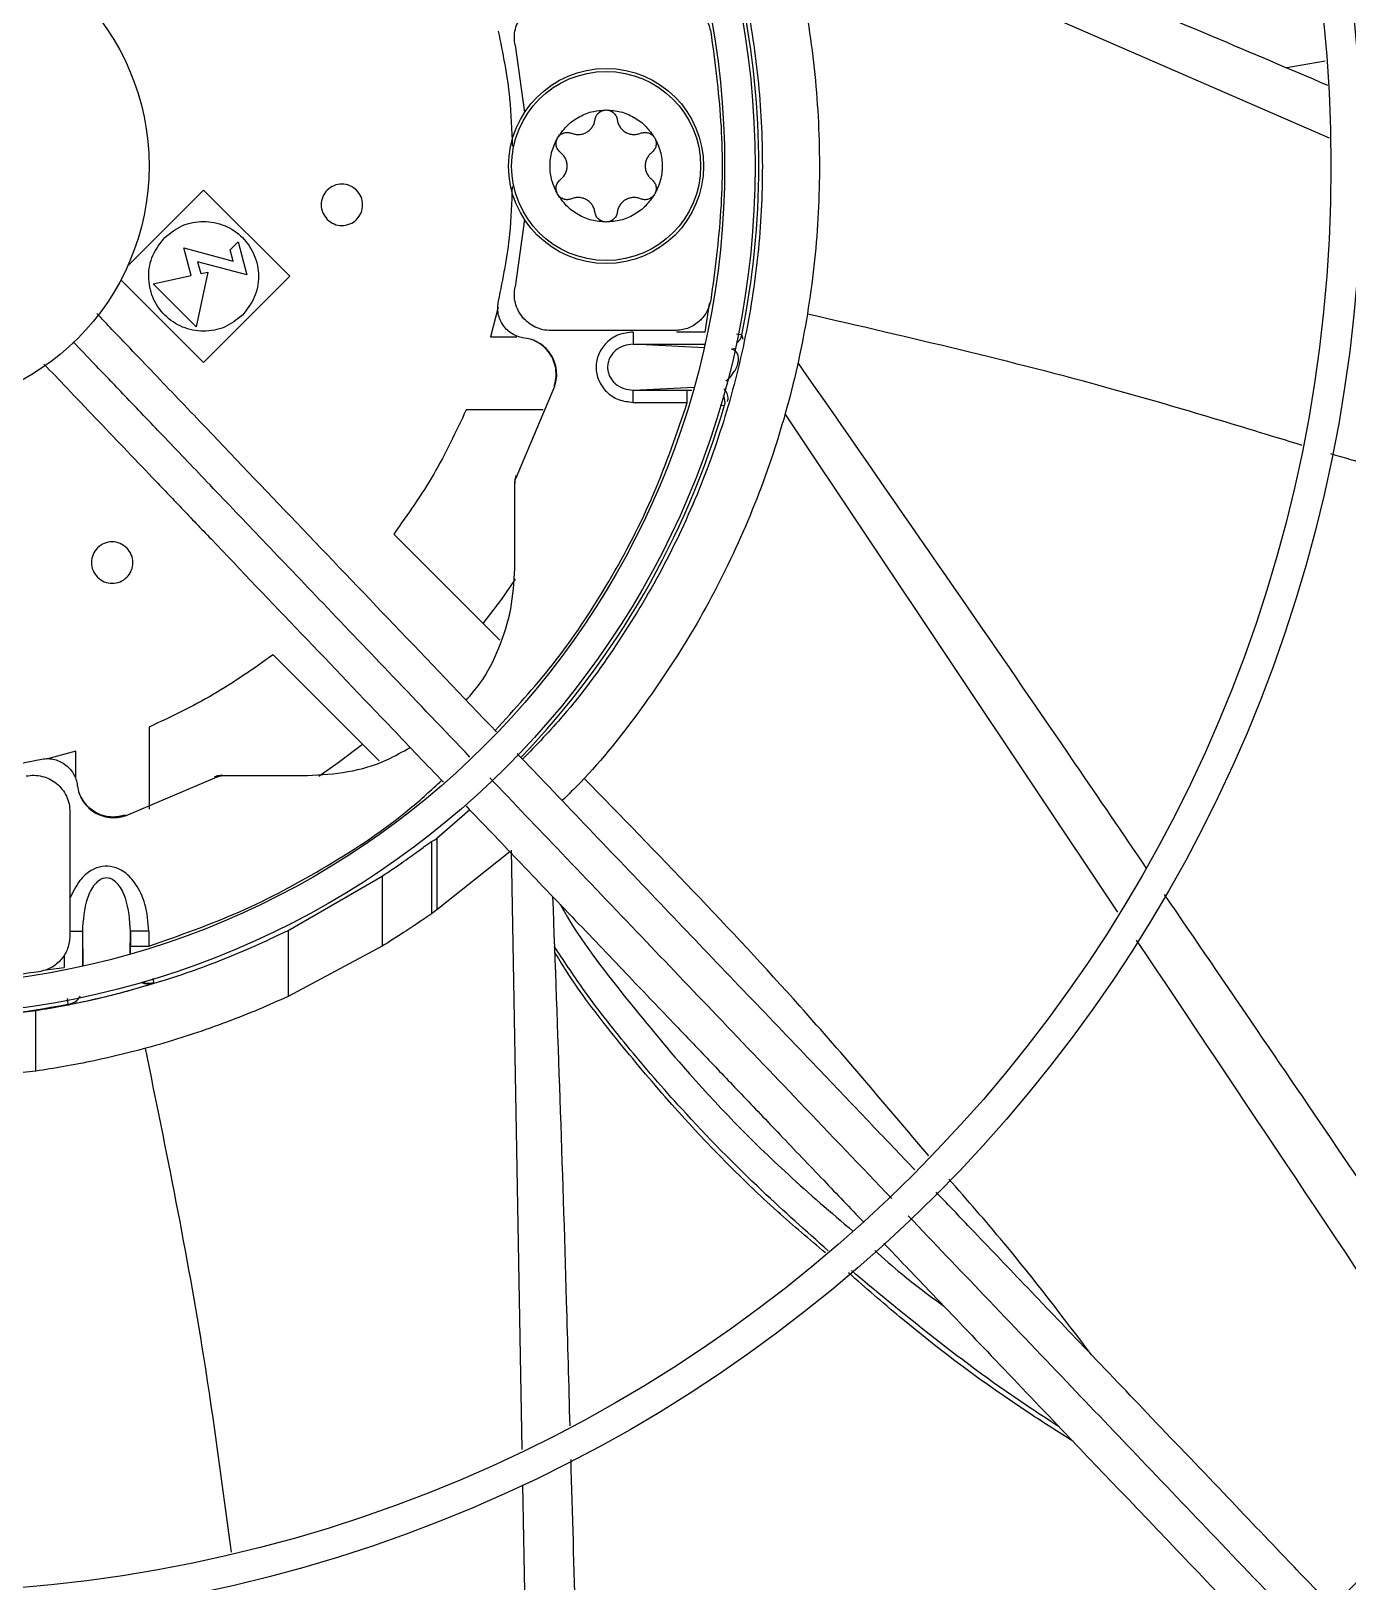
# Model space of a CAD drawing. Header units: inches. Extents: x 1229 to 1453, y -1023 to -720.
# Drawn here: x 1254.58 to 1258.83, y -869.83 to -864.82 of the extents above; entities that cross this region are included whole.
import ezdxf

# ---------------------------------------------------------------- set-up
doc = ezdxf.new("R2010")
doc.units = ezdxf.units.IN
doc.header["$MEASUREMENT"] = 0

msp = doc.modelspace()

# ---------------------------------------------------------------- linework, layer by layer
at = {"color": 18, "linetype": 'Continuous', "lineweight": 25, "true_color": 0x000000}
for p, q in [((1258.7742, -865.1707), (1256.9975, -864.3972)), ((1256.1434, -864.8704), (1256.1743, -865.088)), ((1258.7607, -864.9219), (1258.6368, -864.9438)), ((1254.8919, -865.5839), (1255.1372, -865.3386)), ((1255.1372, -865.3386), (1255.4156, -865.617)), ((1256.1743, -865.4336), (1256.1434, -865.6512)), ((1255.0973, -865.6145), (1255.0734, -865.5254)), ((1255.0734, -865.5254), (1255.2327, -865.5681)), ((1255.2228, -865.5314), (1255.2486, -865.5057)), ((1255.2327, -865.5681), (1255.2228, -865.5314)), ((1255.2486, -865.5057), (1255.2772, -865.6126)), ((1255.118, -865.5699), (1255.1282, -865.608)), ((1255.2772, -865.6126), (1255.118, -865.5699)), ((1255.1372, -865.8954), (1254.8702, -865.6284)), ((1254.9744, -865.6407), (1255.0973, -865.6145)), ((1255.1511, -865.6031), (1255.1136, -865.7799)), ((1255.1282, -865.608), (1255.1511, -865.6031)), ((1255.4156, -865.617), (1255.1372, -865.8954)), ((1255.1136, -865.7799), (1254.9744, -865.6407)), ((1256.0888, -865.7168), (1256.0636, -865.812)), ((1256.7576, -865.7969), (1256.7719, -865.7049)), ((1256.0636, -865.812), (1256.1487, -865.812)), ((1256.6594, -865.7923), (1256.2593, -865.7923)), ((1256.7576, -865.7969), (1256.6645, -865.7969)), ((1256.8808, -865.8209), (1256.8763, -865.8061)), ((1256.7545, -865.8479), (1256.5253, -865.8363)), ((1256.5253, -865.8363), (1256.7571, -865.8363)), ((1256.1467, -866.2679), (1256.2718, -865.9714)), ((1256.2718, -865.9714), (1256.2699, -865.9711)), ((1256.5253, -865.9845), (1256.7223, -865.9746)), ((1256.5253, -865.9845), (1256.6999, -865.9845)), ((1256.5253, -866.0239), (1256.6999, -866.0239)), ((1256.6999, -865.9845), (1256.715, -865.9845)), ((1256.2345, -866.0482), (1255.9856, -866.0482)), ((1258.0911, -867.6698), (1257.0162, -866.0608)), ((1256.1424, -866.2776), (1256.1424, -866.286)), ((1256.1467, -866.2679), (1256.1467, -866.2598)), ((1256.1424, -866.56), (1256.1424, -866.286)), ((1255.7519, -866.4491), (1256.0948, -866.792)), ((1255.7049, -867.1816), (1255.3622, -866.8389)), ((1254.9613, -867.0725), (1254.9613, -867.3371)), ((1254.725, -867.1506), (1254.6298, -867.1758)), ((1254.725, -867.2357), (1254.725, -867.1506)), ((1254.8845, -867.3588), (1255.181, -867.2337)), ((1255.1729, -867.2336), (1255.181, -867.2337)), ((1255.1991, -867.2293), (1255.1906, -867.2293)), ((1255.1991, -867.2293), (1255.4731, -867.2293)), ((1254.7054, -867.3462), (1254.7054, -867.7463)), ((1254.8845, -867.3588), (1254.8842, -867.3568)), ((1255.9969, -867.3394), (1255.8912, -867.4322)), ((1255.8734, -867.442), (1255.8868, -867.4357)), ((1255.8868, -867.4357), (1255.8912, -867.4322)), ((1255.8912, -867.4322), (1255.8912, -867.6627)), ((1255.8734, -867.442), (1255.8734, -867.6754)), ((1256.1265, -867.4751), (1255.8912, -867.6627)), ((1256.1669, -869.4053), (1256.1324, -867.4705)), ((1255.4102, -867.729), (1255.714, -867.5541)), ((1255.714, -867.5541), (1255.714, -867.7801)), ((1255.8912, -867.6627), (1255.8734, -867.6754)), ((1254.7054, -867.7317), (1254.7457, -867.7317)), ((1254.7457, -867.7317), (1254.7474, -867.8444)), ((1254.7457, -867.7317), (1254.7457, -867.8448)), ((1254.9001, -867.8058), (1254.9012, -867.7317)), ((1254.9012, -867.7317), (1254.9012, -867.7797)), ((1254.9602, -867.7317), (1254.9602, -867.7797)), ((1255.4102, -867.729), (1255.4102, -867.9423)), ((1254.9011, -867.8015), (1254.9012, -867.7797)), ((1255.714, -867.7801), (1255.4102, -867.9423)), ((1254.6867, -867.8101), (1254.6867, -867.8493)), ((1254.6202, -867.858), (1254.6867, -867.8493)), ((1254.9764, -867.8983), (1254.9758, -867.8989)), ((1254.699, -867.9673), (1254.7006, -867.9678)), ((1254.5952, -867.9889), (1254.3914, -868.014)), ((1254.5952, -868.1833), (1254.5952, -867.9889)), ((1254.5952, -868.1833), (1254.3914, -868.2055))]:
    msp.add_line(p, q, dxfattribs=at)
at = {"color": 18, "linetype": 'Continuous', "lineweight": 25, "true_color": 0x000000, "flags": 128}
for points in [[(1256.8548, -865.8502), (1256.8489, -865.8517), (1256.8422, -865.8523)], [(1256.0406, -866.7378), (1256.1003, -866.659), (1256.145, -866.5953)], [(1255.5099, -867.2308), (1255.5721, -867.1872), (1255.6508, -867.1275)]]:
    msp.add_lwpolyline(points, dxfattribs=at)
at = {"color": 18, "linetype": 'Continuous', "lineweight": 25, "true_color": 0x000000}
for centre, radius in [((1254.1739, -865.2608), 11.7126), ((1254.1739, -865.2608), 8.5704), ((1254.1739, -865.2608), 8.472), ((1254.1739, -865.2608), 6.6478), ((1254.1739, -865.2608), 6.5493), ((1254.1739, -865.2608), 4.7037), ((1254.1739, -865.2608), 4.6053), ((1254.1739, -865.2608), 2.745), ((1254.1739, -865.2608), 2.6465), ((1254.1739, -865.2608), 0.7874), ((1256.4376, -865.2608), 0.315), ((1256.4376, -865.2608), 0.3053)]:
    msp.add_circle(centre, radius, dxfattribs=at)
for centre, radius, start, end in [((1254.1739, -865.2608), 2.7569, 348.5929, 11.4071), ((1256.8377, -865.7983), 0.0394, 302.4223, 348.5824), ((1254.1739, -865.2608), 2.7569, 316.1598, 343.7218), ((1256.7825, -866.0225), 0.0394, 343.7311, 29.8927), ((1254.1739, -865.2608), 2.7569, 262.2932, 280.98), ((1254.1739, -865.2608), 12.9331, 283.26667, 346.73333)]:
    msp.add_arc(centre, radius, start, end, dxfattribs=at)
for points, knots in [([(1242.4643, -865.2608), (1242.4692, -865.0053), (1242.4788, -864.4944), (1242.5568, -863.7313), (1242.681, -862.9748), (1242.8553, -862.228), (1243.0778, -861.4942), (1243.3479, -860.7766), (1243.6644, -860.0781), (1244.0259, -859.4019), (1244.4308, -858.7507), (1244.8774, -858.1274), (1245.3639, -857.5347), (1245.8881, -856.975), (1246.4477, -856.4508), (1247.0405, -855.9644), (1247.6637, -855.5177), (1248.3149, -855.1128), (1248.9912, -854.7513), (1249.6896, -854.4349), (1250.4073, -854.1648), (1251.141, -853.9422), (1251.8878, -853.7681), (1252.6444, -853.6432), (1253.4075, -853.568), (1254.1739, -853.5429), (1254.9402, -853.568), (1255.7033, -853.6432), (1256.4599, -853.7681), (1257.2067, -853.9422), (1257.9404, -854.1648), (1258.6581, -854.4349), (1259.3565, -854.7513), (1260.0328, -855.1128), (1260.684, -855.5177), (1261.3073, -855.9644), (1261.9, -856.4508), (1262.4597, -856.975), (1262.9838, -857.5347), (1263.4703, -858.1274), (1263.9169, -858.7507), (1264.3218, -859.4019), (1264.6833, -860.0781), (1264.9998, -860.7766), (1265.2699, -861.4942), (1265.4924, -862.228), (1265.6667, -862.9748), (1265.7909, -863.7313), (1265.8689, -864.4944), (1265.8786, -865.0053), (1265.8834, -865.2608)], [0, 0, 0, 0, 0.020833, 0.041667, 0.0625, 0.083333, 0.104167, 0.125, 0.145833, 0.166667, 0.1875, 0.208333, 0.229167, 0.25, 0.270833, 0.291667, 0.3125, 0.333333, 0.354167, 0.375, 0.395833, 0.416667, 0.4375, 0.458333, 0.479167, 0.5, 0.520833, 0.541667, 0.5625, 0.583333, 0.604167, 0.625, 0.645833, 0.666667, 0.6875, 0.708333, 0.729167, 0.75, 0.770833, 0.791667, 0.8125, 0.833333, 0.854167, 0.875, 0.895833, 0.916667, 0.9375, 0.958333, 0.979167, 1, 1, 1, 1]), ([(1256.3877, -863.3086), (1256.4493, -863.3818), (1256.5775, -863.5342), (1256.74, -863.7901), (1256.8806, -864.0669), (1256.9907, -864.3574), (1257.0699, -864.6577), (1257.1172, -864.9646), (1257.132, -865.2748), (1257.1142, -865.5849), (1257.064, -865.8914), (1256.982, -866.191), (1256.8689, -866.4802), (1256.7266, -866.7564), (1256.5543, -867.0143), (1256.4094, -867.1997), (1256.3153, -867.2907), (1256.2954, -867.3099)], [0, 0, 0, 0, 0.065205, 0.135665, 0.206125, 0.276585, 0.347045, 0.417505, 0.487965, 0.558425, 0.628885, 0.699345, 0.769805, 0.840265, 0.910725, 0.981186, 1, 1, 1, 1]), ([(1256.2531, -863.4372), (1256.2992, -863.4904), (1256.4076, -863.6156), (1256.5512, -863.8338), (1256.686, -864.0854), (1256.7934, -864.3501), (1256.8732, -864.6243), (1256.9243, -864.9053), (1256.9463, -865.19), (1256.9389, -865.4755), (1256.9022, -865.7587), (1256.8365, -866.0366), (1256.7426, -866.3063), (1256.6216, -866.5651), (1256.4739, -866.8092), (1256.323, -867.0151), (1256.2126, -867.1301), (1256.168, -867.1766)], [0, 0, 0, 0, 0.051393, 0.120749, 0.190107, 0.259464, 0.328821, 0.398178, 0.467535, 0.536892, 0.606249, 0.675606, 0.744963, 0.81432, 0.883677, 0.953035, 1, 1, 1, 1]), ([(1256.9434, -864.2368), (1257.4281, -864.4373), (1258.0375, -864.6892), (1258.644, -864.9467), (1258.768, -864.9994)], [0, 0, 0, 0, 0.7955568, 1, 1, 1, 1]), ([(1256.1434, -864.8704), (1256.1423, -864.8617), (1256.14, -864.8445), (1256.1438, -864.8184), (1256.1529, -864.7938), (1256.1672, -864.7718), (1256.186, -864.7535), (1256.2084, -864.7398), (1256.2332, -864.731), (1256.2506, -864.7299), (1256.2593, -864.7293)], [0, 0, 0, 0, 0.125, 0.250001, 0.374997, 0.5, 0.624996, 0.749999, 0.875018, 1, 1, 1, 1]), ([(1256.6594, -864.7293), (1256.6732, -864.7307), (1256.701, -864.7336), (1256.7372, -864.7556), (1256.7649, -864.7877), (1256.7722, -864.8146), (1256.7759, -864.828)], [0, 0, 0, 0, 0.249982, 0.500003, 0.749993, 1, 1, 1, 1]), ([(1256.1353, -865.1963), (1256.1336, -865.1446), (1256.1295, -865.0195), (1256.1046, -864.8968), (1256.09, -864.8248)], [0, 0, 0, 0, 0.413893, 1, 1, 1, 1]), ([(1256.7759, -864.828), (1256.7886, -864.9238), (1256.814, -865.1154), (1256.814, -865.4062), (1256.7886, -865.5978), (1256.7759, -865.6936)], [0, 0, 0, 0, 0.333333, 0.666667, 1, 1, 1, 1]), ([(1256.2808, -865.1702), (1256.2897, -865.1571), (1256.3076, -865.131), (1256.3462, -865.1024), (1256.3902, -865.0833), (1256.4218, -865.0809), (1256.4376, -865.0797)], [0, 0, 0, 0, 0.25, 0.50001, 0.750001, 1, 1, 1, 1]), ([(1256.4017, -865.1112), (1256.4027, -865.1069), (1256.4048, -865.0984), (1256.4133, -865.0882), (1256.4246, -865.0811), (1256.4333, -865.0802), (1256.4376, -865.0797)], [0, 0, 0, 0, 0.250018, 0.500039, 0.749991, 1, 1, 1, 1]), ([(1256.4376, -865.0797), (1256.442, -865.0802), (1256.4507, -865.0811), (1256.462, -865.0882), (1256.4705, -865.0984), (1256.4726, -865.1069), (1256.4736, -865.1112)], [0, 0, 0, 0, 0.249996, 0.500014, 0.750022, 1, 1, 1, 1]), ([(1256.4376, -865.0797), (1256.4534, -865.0809), (1256.4851, -865.0833), (1256.5291, -865.1024), (1256.5676, -865.131), (1256.5855, -865.1571), (1256.5945, -865.1702)], [0, 0, 0, 0, 0.250018, 0.500003, 0.750006, 1, 1, 1, 1]), ([(1256.326, -865.1549), (1256.33, -865.1562), (1256.338, -865.1589), (1256.3508, -865.1594), (1256.3632, -865.1571), (1256.3749, -865.1521), (1256.3851, -865.1445), (1256.3932, -865.1348), (1256.3992, -865.1236), (1256.4009, -865.1153), (1256.4017, -865.1112)], [0, 0, 0, 0, 0.125011, 0.250006, 0.375015, 0.500015, 0.625016, 0.749997, 0.875001, 1, 1, 1, 1]), ([(1256.4736, -865.1112), (1256.4744, -865.1153), (1256.4761, -865.1236), (1256.482, -865.1348), (1256.4902, -865.1445), (1256.5004, -865.1521), (1256.512, -865.1571), (1256.5245, -865.1594), (1256.5373, -865.1589), (1256.5452, -865.1562), (1256.5492, -865.1549)], [0, 0, 0, 0, 0.125008, 0.249988, 0.374997, 0.499996, 0.624993, 0.749999, 0.874992, 1, 1, 1, 1]), ([(1256.2808, -865.3513), (1256.2739, -865.3371), (1256.2602, -865.3085), (1256.2547, -865.2608), (1256.2602, -865.2131), (1256.2739, -865.1845), (1256.2808, -865.1702)], [0, 0, 0, 0, 0.25, 0.5, 0.75, 1, 1, 1, 1]), ([(1256.2901, -865.2171), (1256.2869, -865.2141), (1256.2806, -865.2081), (1256.2759, -865.1956), (1256.2755, -865.1822), (1256.279, -865.1742), (1256.2808, -865.1702)], [0, 0, 0, 0, 0.24999, 0.499996, 0.749992, 1, 1, 1, 1]), ([(1256.2808, -865.1702), (1256.2834, -865.1667), (1256.2885, -865.1596), (1256.3003, -865.1534), (1256.3135, -865.1511), (1256.3218, -865.1536), (1256.326, -865.1549)], [0, 0, 0, 0, 0.24999, 0.499993, 0.749963, 1, 1, 1, 1]), ([(1256.5492, -865.1549), (1256.5534, -865.1536), (1256.5618, -865.1511), (1256.575, -865.1534), (1256.5868, -865.1596), (1256.5919, -865.1667), (1256.5945, -865.1702)], [0, 0, 0, 0, 0.2499487, 0.5000075, 0.7500107, 1, 1, 1, 1]), ([(1256.5945, -865.1702), (1256.5963, -865.1742), (1256.5998, -865.1822), (1256.5993, -865.1956), (1256.5947, -865.2081), (1256.5883, -865.2141), (1256.5852, -865.2171)], [0, 0, 0, 0, 0.250016, 0.500021, 0.750002, 1, 1, 1, 1]), ([(1256.5945, -865.1702), (1256.6013, -865.1845), (1256.6151, -865.2131), (1256.6206, -865.2608), (1256.6151, -865.3085), (1256.6013, -865.3371), (1256.5945, -865.3513)], [0, 0, 0, 0, 0.25, 0.5, 0.75, 1, 1, 1, 1]), ([(1256.2901, -865.3045), (1256.2933, -865.3017), (1256.2996, -865.2961), (1256.3064, -865.2853), (1256.3107, -865.2734), (1256.3121, -865.2608), (1256.3107, -865.2482), (1256.3064, -865.2363), (1256.2996, -865.2255), (1256.2933, -865.2199), (1256.2901, -865.2171)], [0, 0, 0, 0, 0.125011, 0.250004, 0.375001, 0.5, 0.624999, 0.749996, 0.874989, 1, 1, 1, 1]), ([(1256.5852, -865.2171), (1256.582, -865.2199), (1256.5757, -865.2255), (1256.5689, -865.2363), (1256.5646, -865.2482), (1256.5632, -865.2608), (1256.5646, -865.2734), (1256.5689, -865.2853), (1256.5757, -865.2961), (1256.582, -865.3017), (1256.5852, -865.3045)], [0, 0, 0, 0, 0.125011, 0.250004, 0.375001, 0.5, 0.624999, 0.749996, 0.874989, 1, 1, 1, 1]), ([(1265.8834, -865.2608), (1265.8786, -865.5163), (1265.8689, -866.0272), (1265.7909, -866.7903), (1265.6667, -867.5468), (1265.4924, -868.2936), (1265.2699, -869.0274), (1264.9998, -869.745), (1264.6833, -870.4435), (1264.3218, -871.1197), (1263.9169, -871.7709), (1263.4703, -872.3942), (1262.9838, -872.9869), (1262.4597, -873.5466), (1261.9, -874.0708), (1261.3073, -874.5572), (1260.684, -875.0039), (1260.0328, -875.4088), (1259.3565, -875.7703), (1258.6581, -876.0867), (1257.9404, -876.3568), (1257.2067, -876.5794), (1256.4599, -876.7535), (1255.7033, -876.8784), (1254.9402, -876.9536), (1254.1739, -876.9787), (1253.4075, -876.9536), (1252.6444, -876.8784), (1251.8878, -876.7535), (1251.141, -876.5794), (1250.4073, -876.3568), (1249.6896, -876.0867), (1248.9912, -875.7702), (1248.3149, -875.4088), (1247.6637, -875.0039), (1247.0405, -874.5572), (1246.4477, -874.0708), (1245.8881, -873.5466), (1245.3639, -872.9869), (1244.8774, -872.3942), (1244.4308, -871.7709), (1244.0259, -871.1197), (1243.6644, -870.4435), (1243.3479, -869.745), (1243.0778, -869.0274), (1242.8553, -868.2936), (1242.681, -867.5468), (1242.5568, -866.7903), (1242.4788, -866.0272), (1242.4692, -865.5163), (1242.4643, -865.2608)], [0, 0, 0, 0, 0.020833, 0.041667, 0.0625, 0.083333, 0.104167, 0.125, 0.145833, 0.166667, 0.1875, 0.208333, 0.229167, 0.25, 0.270833, 0.291667, 0.3125, 0.333333, 0.354167, 0.375, 0.395833, 0.416667, 0.4375, 0.458333, 0.479167, 0.5, 0.520833, 0.541667, 0.5625, 0.583333, 0.604167, 0.625, 0.645833, 0.666667, 0.6875, 0.708333, 0.729167, 0.75, 0.770833, 0.791667, 0.8125, 0.833333, 0.854167, 0.875, 0.895833, 0.916667, 0.9375, 0.958333, 0.979167, 1, 1, 1, 1]), ([(1255.6315, -865.3387), (1255.6246, -865.3333), (1255.6108, -865.3223), (1255.5841, -865.3175), (1255.5579, -865.3226), (1255.5356, -865.3375), (1255.5207, -865.3598), (1255.5156, -865.386), (1255.5204, -865.4127), (1255.5314, -865.4265), (1255.5368, -865.4334)], [0, 0, 0, 0, 0.124991, 0.250006, 0.374998, 0.499989, 0.624997, 0.749994, 0.874992, 1, 1, 1, 1]), ([(1256.09, -865.6967), (1256.1046, -865.6248), (1256.1294, -865.5027), (1256.1335, -865.3783), (1256.1352, -865.3272)], [0, 0, 0, 0, 0.589248, 1, 1, 1, 1]), ([(1256.2808, -865.3513), (1256.279, -865.3474), (1256.2755, -865.3394), (1256.2759, -865.326), (1256.2806, -865.3135), (1256.2869, -865.3075), (1256.2901, -865.3045)], [0, 0, 0, 0, 0.250008, 0.500004, 0.75001, 1, 1, 1, 1]), ([(1256.5852, -865.3045), (1256.5883, -865.3075), (1256.5947, -865.3135), (1256.5993, -865.326), (1256.5998, -865.3394), (1256.5963, -865.3474), (1256.5945, -865.3513)], [0, 0, 0, 0, 0.249998, 0.499979, 0.749984, 1, 1, 1, 1]), ([(1255.5368, -865.4334), (1255.5438, -865.4389), (1255.5576, -865.4498), (1255.5843, -865.4547), (1255.6104, -865.4495), (1255.6327, -865.4346), (1255.6476, -865.4123), (1255.6528, -865.3862), (1255.6479, -865.3595), (1255.637, -865.3457), (1255.6315, -865.3387)], [0, 0, 0, 0, 0.124991, 0.249983, 0.374998, 0.499989, 0.624997, 0.749994, 0.874992, 1, 1, 1, 1]), ([(1256.326, -865.3667), (1256.3218, -865.368), (1256.3135, -865.3705), (1256.3003, -865.3682), (1256.2885, -865.362), (1256.2834, -865.3549), (1256.2808, -865.3513)], [0, 0, 0, 0, 0.250037, 0.500007, 0.75001, 1, 1, 1, 1]), ([(1256.4376, -865.4419), (1256.4218, -865.4407), (1256.3902, -865.4383), (1256.3462, -865.4192), (1256.3076, -865.3906), (1256.2897, -865.3644), (1256.2808, -865.3513)], [0, 0, 0, 0, 0.2499995, 0.4999904, 0.7499998, 1, 1, 1, 1]), ([(1256.4017, -865.4104), (1256.4009, -865.4063), (1256.3992, -865.398), (1256.3932, -865.3868), (1256.3851, -865.3771), (1256.3749, -865.3695), (1256.3632, -865.3645), (1256.3508, -865.3622), (1256.338, -865.3627), (1256.33, -865.3654), (1256.326, -865.3667)], [0, 0, 0, 0, 0.1249992, 0.2500029, 0.374984, 0.4999854, 0.624985, 0.7499936, 0.8749892, 1, 1, 1, 1]), ([(1256.5945, -865.3513), (1256.5855, -865.3644), (1256.5676, -865.3906), (1256.5291, -865.4192), (1256.4851, -865.4383), (1256.4534, -865.4407), (1256.4376, -865.4419)], [0, 0, 0, 0, 0.249994, 0.499997, 0.749982, 1, 1, 1, 1]), ([(1256.5492, -865.3667), (1256.5452, -865.3654), (1256.5373, -865.3627), (1256.5245, -865.3622), (1256.512, -865.3645), (1256.5004, -865.3695), (1256.4902, -865.3771), (1256.482, -865.3868), (1256.4761, -865.398), (1256.4744, -865.4063), (1256.4736, -865.4104)], [0, 0, 0, 0, 0.125008, 0.250001, 0.375007, 0.500004, 0.625003, 0.750012, 0.874992, 1, 1, 1, 1]), ([(1256.5945, -865.3513), (1256.5919, -865.3549), (1256.5868, -865.362), (1256.575, -865.3682), (1256.5618, -865.3705), (1256.5534, -865.368), (1256.5492, -865.3667)], [0, 0, 0, 0, 0.249989, 0.499993, 0.750051, 1, 1, 1, 1]), ([(1256.4376, -865.4419), (1256.4333, -865.4414), (1256.4246, -865.4405), (1256.4133, -865.4334), (1256.4048, -865.4232), (1256.4027, -865.4147), (1256.4017, -865.4104)], [0, 0, 0, 0, 0.250008, 0.49996, 0.749981, 1, 1, 1, 1]), ([(1256.4736, -865.4104), (1256.4726, -865.4147), (1256.4705, -865.4232), (1256.462, -865.4334), (1256.4507, -865.4405), (1256.442, -865.4414), (1256.4376, -865.4419)], [0, 0, 0, 0, 0.249977, 0.4999854, 0.7500032, 1, 1, 1, 1]), ([(1255.0119, -865.4917), (1255.0302, -865.4772), (1255.0668, -865.4482), (1255.1374, -865.4355), (1255.2067, -865.449), (1255.2657, -865.4885), (1255.3052, -865.5475), (1255.3188, -865.6168), (1255.306, -865.6874), (1255.277, -865.724), (1255.2625, -865.7423)], [0, 0, 0, 0, 0.125002, 0.250003, 0.375004, 0.5, 0.624999, 0.75, 0.875, 1, 1, 1, 1]), ([(1255.2625, -865.7423), (1255.2442, -865.7568), (1255.2076, -865.7858), (1255.137, -865.7986), (1255.0677, -865.785), (1255.0087, -865.7455), (1254.9692, -865.6865), (1254.9557, -865.6172), (1254.9684, -865.5466), (1254.9974, -865.51), (1255.0119, -865.4917)], [0, 0, 0, 0, 0.124997, 0.249999, 0.375001, 0.500004, 0.625001, 0.750002, 0.875004, 1, 1, 1, 1]), ([(1256.2593, -865.7923), (1256.2506, -865.7917), (1256.2332, -865.7906), (1256.2084, -865.7818), (1256.186, -865.7681), (1256.1672, -865.7497), (1256.1529, -865.7278), (1256.1438, -865.7032), (1256.14, -865.6771), (1256.1423, -865.6599), (1256.1434, -865.6512)], [0, 0, 0, 0, 0.1249821, 0.2500004, 0.3750038, 0.5000003, 0.6250028, 0.7499994, 0.8749997, 1, 1, 1, 1]), ([(1256.174, -865.8163), (1256.1673, -865.8151), (1256.1537, -865.8126), (1256.135, -865.8036), (1256.1184, -865.7913), (1256.1049, -865.7756), (1256.0947, -865.7576), (1256.0887, -865.7378), (1256.0866, -865.7171), (1256.0888, -865.7035), (1256.09, -865.6967)], [0, 0, 0, 0, 0.124969, 0.250016, 0.374949, 0.50001, 0.62494, 0.750007, 0.87497, 1, 1, 1, 1]), ([(1256.7759, -865.6936), (1256.7722, -865.707), (1256.7649, -865.7339), (1256.7372, -865.766), (1256.701, -865.788), (1256.6732, -865.7909), (1256.6594, -865.7923)], [0, 0, 0, 0, 0.250007, 0.499997, 0.750018, 1, 1, 1, 1]), ([(1256.0832, -867.0878), (1255.9732, -866.9727), (1255.7581, -866.7477), (1255.4388, -866.4136), (1255.2028, -866.1666), (1255.0457, -866.0022), (1254.9672, -865.92), (1254.8831, -865.832), (1254.8252, -865.7714), (1254.7927, -865.7375)], [0, 0, 0, 0, 0.256103, 0.500516, 0.742267, 0.804636, 0.865497, 0.924706, 1, 1, 1, 1]), ([(1258.6861, -866.163), (1258.4819, -866.1005), (1257.9545, -865.939), (1257.417, -865.8148), (1257.0877, -865.7388)], [0, 0, 0, 0, 0.387334, 1, 1, 1, 1]), ([(1255.9976, -867.1692), (1255.9147, -867.0825), (1255.7566, -866.9171), (1255.5332, -866.6833), (1255.3363, -866.4772), (1255.1662, -866.2992), (1255.0202, -866.1464), (1254.8958, -866.0163), (1254.797, -865.9129), (1254.7393, -865.8525), (1254.7164, -865.8285)], [0, 0, 0, 0, 0.1943214, 0.3704577, 0.5233705, 0.6554348, 0.7687193, 0.8650902, 0.9463458, 1, 1, 1, 1]), ([(1256.2718, -865.9714), (1256.2741, -865.963), (1256.2786, -865.9461), (1256.2781, -865.9196), (1256.2722, -865.8939), (1256.2607, -865.8702), (1256.2443, -865.8495), (1256.2236, -865.8331), (1256.1999, -865.8211), (1256.1827, -865.8179), (1256.174, -865.8163)], [0, 0, 0, 0, 0.124819, 0.249649, 0.374525, 0.499472, 0.624503, 0.749611, 0.874806, 1, 1, 1, 1]), ([(1256.2699, -865.9711), (1256.2719, -865.9635), (1256.2763, -865.9476), (1256.2765, -865.9219), (1256.2711, -865.8955), (1256.2593, -865.8704), (1256.2421, -865.8486), (1256.2207, -865.8324), (1256.2048, -865.8235), (1256.1963, -865.8215), (1256.1961, -865.8215)], [0, 0, 0, 0, 0.128053, 0.266042, 0.411621, 0.561418, 0.71143, 0.857608, 0.996504, 1, 1, 1, 1]), ([(1256.5253, -865.7969), (1256.5092, -865.7987), (1256.4773, -865.8022), (1256.4374, -865.8291), (1256.4154, -865.8607), (1256.4067, -865.8888), (1256.4045, -865.9104), (1256.4067, -865.932), (1256.4154, -865.9601), (1256.4374, -865.9917), (1256.4773, -866.0186), (1256.5092, -866.0221), (1256.5253, -866.0239)], [0, 0, 0, 0, 0.132079, 0.259805, 0.381601, 0.440895, 0.499999, 0.559043, 0.618398, 0.740195, 0.867921, 1, 1, 1, 1]), ([(1256.5253, -865.7969), (1256.5253, -865.802), (1256.5253, -865.8122), (1256.5253, -865.8251), (1256.5253, -865.8343), (1256.5253, -865.8356), (1256.5253, -865.8363)], [0, 0, 0, 0, 0.2500027, 0.5000004, 0.7499957, 1, 1, 1, 1]), ([(1256.8763, -865.8061), (1256.8753, -865.8058), (1256.874, -865.8055), (1256.8616, -865.8045), (1256.8583, -865.8042)], [0, 0, 0, 0, 0.732274, 1, 1, 1, 1]), ([(1256.5253, -865.8363), (1256.5149, -865.8373), (1256.494, -865.8392), (1256.4708, -865.8529), (1256.4566, -865.8679), (1256.4484, -865.881), (1256.4434, -865.8953), (1256.4417, -865.9104), (1256.4434, -865.9255), (1256.4484, -865.9398), (1256.4566, -865.9529), (1256.4708, -865.9679), (1256.494, -865.9816), (1256.5149, -865.9835), (1256.5253, -865.9845)], [0, 0, 0, 0, 0.127647, 0.253731, 0.317938, 0.377881, 0.439688, 0.499999, 0.560305, 0.622116, 0.682044, 0.746269, 0.872353, 1, 1, 1, 1]), ([(1256.8239, -865.9551), (1256.827, -865.9525), (1256.8342, -865.9468), (1256.845, -865.9346), (1256.8543, -865.9211), (1256.8595, -865.91), (1256.8617, -865.9042), (1256.8627, -865.901), (1256.8635, -865.8978), (1256.8642, -865.8946), (1256.8647, -865.8917), (1256.8651, -865.8882), (1256.8655, -865.8805), (1256.8643, -865.8734), (1256.8612, -865.8647), (1256.8561, -865.8584), (1256.8494, -865.8538), (1256.8446, -865.8528), (1256.8422, -865.8523)], [0, 0, 0, 0, 0.125667, 0.285709, 0.38249, 0.41798, 0.427526, 0.435847, 0.443425, 0.450875, 0.458843, 0.466921, 0.483322, 0.547434, 0.611137, 0.740131, 0.869232, 1, 1, 1, 1]), ([(1254.6215, -865.9002), (1254.6461, -865.9259), (1254.7014, -865.9838), (1254.7874, -866.0737), (1254.8794, -866.1701), (1254.9723, -866.2673), (1255.0663, -866.3657), (1255.2271, -866.5339), (1255.4546, -866.772), (1255.7048, -867.0338), (1255.8575, -867.1936), (1255.9119, -867.2505)], [0, 0, 0, 0, 0.057144, 0.128522, 0.199601, 0.271053, 0.344335, 0.418101, 0.644545, 0.873366, 1, 1, 1, 1]), ([(1257.0573, -865.8967), (1257.3568, -866.3274), (1257.7336, -866.8695), (1258.1051, -867.4146), (1258.1814, -867.5266)], [0, 0, 0, 0, 0.794562, 1, 1, 1, 1]), ([(1256.8301, -866.0212), (1256.8307, -866.0186), (1256.832, -866.013), (1256.8315, -866.004), (1256.8289, -865.9949), (1256.8244, -865.9868), (1256.82, -865.9827), (1256.818, -865.9808)], [0, 0, 0, 0, 0.184963, 0.385442, 0.597774, 0.81651, 1, 1, 1, 1]), ([(1256.0788, -867.0833), (1256.1423, -867.0142), (1256.2793, -866.8653), (1256.45, -866.6067), (1256.5984, -866.3229), (1256.6663, -866.1228), (1256.6999, -866.0239)], [0, 0, 0, 0, 0.226919, 0.489144, 0.747424, 1, 1, 1, 1]), ([(1256.5253, -866.0239), (1256.5253, -866.0188), (1256.5253, -866.0086), (1256.5253, -865.9957), (1256.5253, -865.9865), (1256.5253, -865.9852), (1256.5253, -865.9845)], [0, 0, 0, 0, 0.2500031, 0.5000001, 0.7499959, 1, 1, 1, 1]), ([(1256.6999, -866.0239), (1256.6999, -866.0188), (1256.6999, -866.0086), (1256.6999, -865.9957), (1256.6999, -865.9865), (1256.6999, -865.9852), (1256.6999, -865.9845)], [0, 0, 0, 0, 0.2500031, 0.5000001, 0.7499959, 1, 1, 1, 1]), ([(1256.8061, -866.033), (1256.8079, -866.0331), (1256.8172, -866.0337), (1256.8189, -866.0336), (1256.8203, -866.0336)], [0, 0, 0, 0, 0.19811, 1, 1, 1, 1]), ([(1255.9856, -866.0482), (1255.9526, -866.1185), (1255.8865, -866.259), (1255.7968, -866.3857), (1255.7519, -866.4491)], [0, 0, 0, 0, 0.499998, 1, 1, 1, 1]), ([(1260.5304, -866.816), (1260.3501, -866.7423), (1259.8595, -866.5416), (1259.2738, -866.335), (1258.8654, -866.2157), (1258.7786, -866.1904)], [0, 0, 0, 0, 0.314017, 0.854273, 1, 1, 1, 1]), ([(1256.1467, -866.2598), (1256.1454, -866.2626), (1256.1429, -866.2683), (1256.1425, -866.2745), (1256.1424, -866.2776)], [0, 0, 0, 0, 0.499994, 1, 1, 1, 1]), ([(1256.1424, -866.286), (1256.1425, -866.2829), (1256.1429, -866.2766), (1256.1454, -866.2708), (1256.1467, -866.2679)], [0, 0, 0, 0, 0.500207, 1, 1, 1, 1]), ([(1254.8893, -866.4941), (1254.8824, -866.4886), (1254.8686, -866.4776), (1254.8419, -866.4728), (1254.8157, -866.4779), (1254.7934, -866.4928), (1254.7785, -866.5151), (1254.7734, -866.5413), (1254.7782, -866.568), (1254.7892, -866.5818), (1254.7947, -866.5887)], [0, 0, 0, 0, 0.125009, 0.250002, 0.374995, 0.500005, 0.625, 0.750002, 0.875004, 1, 1, 1, 1]), ([(1254.7947, -866.5887), (1254.8016, -866.5942), (1254.8154, -866.6052), (1254.8421, -866.61), (1254.8682, -866.6048), (1254.8905, -866.5899), (1254.9055, -866.5676), (1254.9106, -866.5415), (1254.9058, -866.5148), (1254.8948, -866.501), (1254.8893, -866.4941)], [0, 0, 0, 0, 0.12501, 0.250004, 0.374998, 0.500009, 0.625006, 0.750004, 0.875003, 1, 1, 1, 1]), ([(1255.9855, -866.9856), (1256.0007, -866.9681), (1256.0448, -866.9175), (1256.0945, -866.8173), (1256.135, -866.6916), (1256.1399, -866.6039), (1256.1424, -866.56)], [0, 0, 0, 0, 0.1500946, 0.433399, 0.7166994, 1, 1, 1, 1]), ([(1255.3622, -866.8389), (1255.2988, -866.8837), (1255.172, -866.9734), (1255.0315, -867.0395), (1254.9613, -867.0725)], [0, 0, 0, 0, 0.500001, 1, 1, 1, 1]), ([(1254.2403, -867.2221), (1254.2914, -867.2205), (1254.4158, -867.2163), (1254.5379, -867.1915), (1254.6098, -867.1769)], [0, 0, 0, 0, 0.410746, 1, 1, 1, 1]), ([(1254.6098, -867.1769), (1254.6166, -867.1758), (1254.6302, -867.1735), (1254.6508, -867.1757), (1254.6706, -867.1816), (1254.6887, -867.1918), (1254.7043, -867.2053), (1254.7166, -867.222), (1254.7257, -867.2407), (1254.7281, -867.2542), (1254.7293, -867.261)], [0, 0, 0, 0, 0.124957, 0.249986, 0.374922, 0.499987, 0.624919, 0.749987, 0.874963, 1, 1, 1, 1]), ([(1255.4731, -867.2293), (1255.5168, -867.2266), (1255.6042, -867.2213), (1255.7171, -867.1884), (1255.7798, -867.1523), (1255.8045, -867.1381)], [0, 0, 0, 0, 0.3772621, 0.7545263, 1, 1, 1, 1]), ([(1257.4352, -868.5026), (1257.3889, -868.4542), (1257.2878, -868.3484), (1257.0375, -868.0864), (1256.6803, -867.7127), (1256.3529, -867.37), (1256.1747, -867.1836), (1256.1498, -867.1576)], [0, 0, 0, 0, 0.10835, 0.23655, 0.585439, 0.942123, 1, 1, 1, 1]), ([(1254.5643, -867.2303), (1254.5729, -867.2292), (1254.5902, -867.2269), (1254.6162, -867.2308), (1254.6408, -867.2398), (1254.6628, -867.2542), (1254.6811, -867.273), (1254.6948, -867.2953), (1254.7037, -867.3201), (1254.7048, -867.3375), (1254.7054, -867.3462)], [0, 0, 0, 0, 0.1250108, 0.2500147, 0.3750084, 0.5000003, 0.6250025, 0.7499986, 0.8750015, 1, 1, 1, 1]), ([(1255.1906, -867.2293), (1255.1875, -867.2295), (1255.1814, -867.2299), (1255.1757, -867.2324), (1255.1729, -867.2336)], [0, 0, 0, 0, 0.4999258, 1, 1, 1, 1]), ([(1255.181, -867.2337), (1255.1838, -867.2324), (1255.1896, -867.2298), (1255.1959, -867.2295), (1255.1991, -867.2293)], [0, 0, 0, 0, 0.499811, 1, 1, 1, 1]), ([(1254.7293, -867.261), (1254.731, -867.2696), (1254.7342, -867.2869), (1254.7461, -867.3106), (1254.7626, -867.3312), (1254.7832, -867.3477), (1254.807, -867.3592), (1254.8327, -867.3651), (1254.8591, -867.3656), (1254.876, -867.361), (1254.8845, -867.3588)], [0, 0, 0, 0, 0.125208, 0.250383, 0.3755, 0.500527, 0.625481, 0.750346, 0.875187, 1, 1, 1, 1]), ([(1254.7787, -867.3413), (1254.7774, -867.3406), (1254.7692, -867.3358), (1254.7569, -867.3228), (1254.7427, -867.3038), (1254.737, -867.2895), (1254.7343, -867.2825)], [0, 0, 0, 0, 0.056332, 0.380798, 0.697074, 1, 1, 1, 1]), ([(1254.7345, -867.2831), (1254.7346, -867.2832), (1254.7365, -867.2917), (1254.7455, -867.3074), (1254.76, -867.3276), (1254.7731, -867.3371), (1254.7789, -867.3413)], [0, 0, 0, 0, 0.006958, 0.351127, 0.713593, 1, 1, 1, 1]), ([(1254.9602, -867.7797), (1255.0589, -867.7453), (1255.2584, -867.6756), (1255.5402, -867.5238), (1255.7593, -867.3801), (1255.8727, -867.2757), (1255.9063, -867.2447)], [0, 0, 0, 0, 0.2857913, 0.5780338, 0.8747466, 1, 1, 1, 1]), ([(1257.3601, -868.595), (1257.2613, -868.4916), (1257.0732, -868.2948), (1256.8037, -868.0128), (1256.547, -867.7441), (1256.3025, -867.4883), (1256.1391, -867.3173), (1256.0619, -867.2365)], [0, 0, 0, 0, 0.228868, 0.435815, 0.623228, 0.822029, 1, 1, 1, 1]), ([(1257.4802, -868.4572), (1257.3428, -868.2948), (1256.987, -867.8746), (1256.6026, -867.4802), (1256.3667, -867.2382)], [0, 0, 0, 0, 0.386297, 1, 1, 1, 1]), ([(1255.9852, -867.3273), (1256.0406, -867.3852), (1256.1587, -867.5087), (1256.3342, -867.6924), (1256.5049, -867.8711), (1256.6461, -868.0188), (1256.7667, -868.145), (1256.8785, -868.262), (1257.0044, -868.3938), (1257.1361, -868.5316), (1257.226, -868.6256), (1257.2687, -868.6703)], [0, 0, 0, 0, 0.129134, 0.275254, 0.409585, 0.527882, 0.605045, 0.691582, 0.789421, 0.899809, 1, 1, 1, 1]), ([(1254.8843, -867.3573), (1254.8703, -867.3604), (1254.8486, -867.3652), (1254.8186, -867.3605), (1254.7968, -867.3534), (1254.7843, -867.3451), (1254.7787, -867.3413)], [0, 0, 0, 0, 0.384942, 0.596379, 0.815696, 1, 1, 1, 1]), ([(1254.7789, -867.3413), (1254.7806, -867.3426), (1254.7893, -867.3499), (1254.8087, -867.3577), (1254.8348, -867.3635), (1254.8606, -867.3632), (1254.8765, -867.3589), (1254.8842, -867.3568)], [0, 0, 0, 0, 0.057973, 0.309073, 0.553272, 0.784913, 1, 1, 1, 1]), ([(1255.714, -867.5541), (1255.7386, -867.5375), (1255.7852, -867.5058), (1255.8343, -867.4702), (1255.8654, -867.4473), (1255.8708, -867.4437), (1255.8734, -867.442)], [0, 0, 0, 0, 0.289962, 0.549996, 0.782911, 1, 1, 1, 1]), ([(1254.9602, -867.7317), (1254.958, -867.7022), (1254.9539, -867.6487), (1254.9239, -867.583), (1254.8866, -867.5417), (1254.8476, -867.5223), (1254.8088, -867.5203), (1254.7699, -867.5352), (1254.7311, -867.5705), (1254.7148, -867.6056), (1254.7054, -867.6258)], [0, 0, 0, 0, 0.200491, 0.362856, 0.481729, 0.572279, 0.652474, 0.738947, 0.849163, 1, 1, 1, 1]), ([(1254.9012, -867.7317), (1254.8988, -867.6955), (1254.8954, -867.6425), (1254.8685, -867.5867), (1254.8476, -867.5668), (1254.834, -867.5608), (1254.8235, -867.5592), (1254.8129, -867.5608), (1254.7993, -867.5668), (1254.7784, -867.5867), (1254.7515, -867.6425), (1254.7481, -867.6955), (1254.7457, -867.7317)], [0, 0, 0, 0, 0.268251, 0.392859, 0.448852, 0.475302, 0.500005, 0.524697, 0.551147, 0.607141, 0.731748, 1, 1, 1, 1]), ([(1256.2648, -867.6198), (1256.2806, -868.0556), (1256.3012, -868.6255), (1256.3165, -869.1952), (1256.3201, -869.3292)], [0, 0, 0, 0, 0.764752, 1, 1, 1, 1]), ([(1258.2402, -867.6128), (1258.4394, -867.9039), (1258.8137, -868.4509), (1259.1832, -868.9997), (1259.3561, -869.2565)], [0, 0, 0, 0, 0.532089, 1, 1, 1, 1]), ([(1255.8734, -867.6754), (1255.8708, -867.6773), (1255.8653, -867.6811), (1255.8338, -867.7029), (1255.7847, -867.7359), (1255.7382, -867.7649), (1255.714, -867.7801)], [0, 0, 0, 0, 0.221669, 0.457485, 0.716369, 1, 1, 1, 1]), ([(1256.2897, -867.6458), (1256.2907, -867.6476), (1256.3437, -867.7453), (1256.4782, -867.9199), (1256.718, -868.213), (1256.9708, -868.4743), (1257.1642, -868.6399), (1257.2343, -868.6998)], [0, 0, 0, 0, 0.004362, 0.233887, 0.462782, 0.805496, 1, 1, 1, 1]), ([(1254.9602, -867.7317), (1254.9529, -867.7317), (1254.9416, -867.7317), (1254.9279, -867.7317), (1254.9185, -867.7317), (1254.9109, -867.7317), (1254.9035, -867.7317), (1254.9021, -867.7317), (1254.9012, -867.7317)], [0, 0, 0, 0, 0.239704, 0.368512, 0.500026, 0.631505, 0.760303, 1, 1, 1, 1]), ([(1255.0006, -867.8934), (1255.0366, -867.8816), (1255.1095, -867.8578), (1255.2156, -867.817), (1255.318, -867.7734), (1255.3794, -867.7438), (1255.4102, -867.729)], [0, 0, 0, 0, 0.242299, 0.490981, 0.744693, 1, 1, 1, 1]), ([(1254.7054, -867.7463), (1254.7039, -867.7602), (1254.7011, -867.7879), (1254.679, -867.8241), (1254.6469, -867.8518), (1254.62, -867.8592), (1254.6066, -867.8629)], [0, 0, 0, 0, 0.250004, 0.500009, 0.750019, 1, 1, 1, 1]), ([(1254.9012, -867.7797), (1254.9022, -867.7797), (1254.9042, -867.7797), (1254.9179, -867.7797), (1254.9373, -867.7797), (1254.9526, -867.7797), (1254.9602, -867.7797)], [0, 0, 0, 0, 0.250001, 0.49998, 0.749978, 1, 1, 1, 1]), ([(1257.1553, -868.7636), (1257.0835, -868.6999), (1256.9192, -868.554), (1256.7025, -868.3324), (1256.5108, -868.112), (1256.3734, -867.9366), (1256.3002, -867.826), (1256.2702, -867.7809)], [0, 0, 0, 0, 0.216617, 0.495989, 0.699866, 0.877434, 1, 1, 1, 1]), ([(1259.2452, -869.3945), (1259.223, -869.3615), (1258.8587, -868.8178), (1258.494, -868.2724), (1258.1515, -867.7601)], [0, 0, 0, 0, 0.060733, 1, 1, 1, 1]), ([(1257.1465, -868.7707), (1257.0945, -868.7268), (1256.91, -868.5708), (1256.6825, -868.3339), (1256.4605, -868.069), (1256.3403, -867.9127), (1256.2831, -867.8184), (1256.2708, -867.7981)], [0, 0, 0, 0, 0.155108, 0.550215, 0.747896, 0.945655, 1, 1, 1, 1]), ([(1254.6066, -867.8629), (1254.5108, -867.8755), (1254.3193, -867.9009), (1254.039, -867.9013), (1253.8579, -867.8775), (1253.7726, -867.8663)], [0, 0, 0, 0, 0.34597, 0.691938, 1, 1, 1, 1]), ([(1254.9764, -867.8983), (1254.9764, -867.8969), (1254.9763, -867.8952), (1254.9751, -867.8859), (1254.9749, -867.8839)], [0, 0, 0, 0, 0.788272, 1, 1, 1, 1]), ([(1255.0006, -867.8934), (1254.9642, -867.9043), (1254.8922, -867.926), (1254.787, -867.9521), (1254.6863, -867.9735), (1254.6258, -867.9837), (1254.5952, -867.9889)], [0, 0, 0, 0, 0.256872, 0.506924, 0.750537, 1, 1, 1, 1]), ([(1254.7006, -867.9678), (1254.7032, -867.9675), (1254.7077, -867.967), (1254.7353, -867.9618), (1254.7612, -867.9565), (1254.781, -867.9522), (1254.802, -867.9474), (1254.8244, -867.9421), (1254.8477, -867.9363), (1254.8827, -867.9272), (1254.9262, -867.9149), (1254.9656, -867.9027), (1254.9723, -867.9002), (1254.9758, -867.8989)], [0, 0, 0, 0, 0.144072, 0.257023, 0.303754, 0.348938, 0.392297, 0.436126, 0.485161, 0.536789, 0.66758, 0.831442, 1, 1, 1, 1]), ([(1254.937, -867.8972), (1254.9413, -867.8986), (1254.9499, -867.9014), (1254.9633, -867.9018), (1254.9717, -867.8998), (1254.9758, -867.8989)], [0, 0, 0, 0, 0.344015, 0.685484, 1, 1, 1, 1]), ([(1254.9764, -867.8983), (1254.9724, -867.8993), (1254.9639, -867.9013), (1254.9508, -867.9009), (1254.9425, -867.8982), (1254.9384, -867.8969)], [0, 0, 0, 0, 0.3211, 0.669696, 1, 1, 1, 1]), ([(1255.4102, -867.9423), (1255.379, -867.9563), (1255.3169, -867.9842), (1255.2131, -868.0254), (1255.1055, -868.0635), (1254.9963, -868.0975), (1254.8883, -868.1265), (1254.784, -868.1504), (1254.6846, -868.1697), (1254.625, -868.1788), (1254.5952, -868.1833)], [0, 0, 0, 0, 0.132116, 0.263421, 0.392324, 0.518202, 0.641212, 0.761977, 0.881315, 1, 1, 1, 1]), ([(1254.6967, -867.9491), (1254.6971, -867.9525), (1254.6984, -867.9649), (1254.6987, -867.9662), (1254.699, -867.9673)], [0, 0, 0, 0, 0.272213, 1, 1, 1, 1]), ([(1254.7006, -867.9678), (1254.7069, -867.9658), (1254.7198, -867.9619), (1254.7334, -867.9512), (1254.7378, -867.9425), (1254.7391, -867.9399)], [0, 0, 0, 0, 0.400641, 0.826223, 1, 1, 1, 1]), ([(1255.2273, -869.7372), (1255.1994, -869.5264), (1255.1273, -868.9806), (1255.0172, -868.441), (1254.9496, -868.1098)], [0, 0, 0, 0, 0.386252, 1, 1, 1, 1]), ([(1258.0057, -869.0996), (1257.9129, -868.9776), (1257.7653, -868.7833), (1257.6045, -868.6), (1257.5447, -868.5319)], [0, 0, 0, 0, 0.628598, 1, 1, 1, 1]), ([(1258.7796, -869.9095), (1258.7344, -869.8622), (1258.6187, -869.7411), (1258.4206, -869.5338), (1258.195, -869.2978), (1257.9762, -869.0687), (1257.7832, -868.8668), (1257.6287, -868.7051), (1257.5382, -868.6104), (1257.5041, -868.5748)], [0, 0, 0, 0, 0.106777, 0.27357, 0.467155, 0.637763, 0.78802, 0.920207, 1, 1, 1, 1]), ([(1258.7023, -869.9995), (1258.6101, -869.9031), (1258.432, -869.7167), (1258.1728, -869.4455), (1257.9174, -869.1782), (1257.6663, -868.9154), (1257.4957, -868.7369), (1257.4138, -868.6512)], [0, 0, 0, 0, 0.215401, 0.416421, 0.60434, 0.810084, 1, 1, 1, 1]), ([(1257.3062, -868.7628), (1257.3346, -868.7884), (1257.405, -868.8518), (1257.4819, -868.9079), (1257.5277, -868.9414)], [0, 0, 0, 0, 0.403279, 1, 1, 1, 1]), ([(1257.3343, -868.7389), (1257.3826, -868.7895), (1257.4986, -868.9109), (1257.6906, -869.1118), (1257.8974, -869.3283), (1258.1059, -869.5464), (1258.314, -869.7641), (1258.4842, -869.9423), (1258.5851, -870.0479), (1258.6105, -870.0744)], [0, 0, 0, 0, 0.11322, 0.271448, 0.450246, 0.598735, 0.76149, 0.940153, 1, 1, 1, 1]), ([(1257.9454, -869.3785), (1257.8982, -869.3486), (1257.7037, -869.2254), (1257.4605, -869.0447), (1257.2756, -868.8828), (1257.2211, -868.835)], [0, 0, 0, 0, 0.184185, 0.759429, 1, 1, 1, 1]), ([(1257.9013, -869.3323), (1257.8646, -869.3085), (1257.7165, -869.2126), (1257.4916, -869.0449), (1257.3099, -868.8941), (1257.2298, -868.8275)], [0, 0, 0, 0, 0.155681, 0.627692, 1, 1, 1, 1]), ([(1256.3231, -869.4374), (1256.3333, -869.7901), (1256.3524, -870.4523), (1256.3666, -871.1135), (1256.3732, -871.4225)], [0, 0, 0, 0, 0.532574, 1, 1, 1, 1]), ([(1256.2053, -871.4825), (1256.2046, -871.4419), (1256.192, -870.7885), (1256.1801, -870.1335), (1256.169, -869.5191)], [0, 0, 0, 0, 0.06208, 1, 1, 1, 1])]:
    msp.add_open_spline(points, degree=3, knots=knots, dxfattribs=at)

doc.saveas('drawing.dxf')
